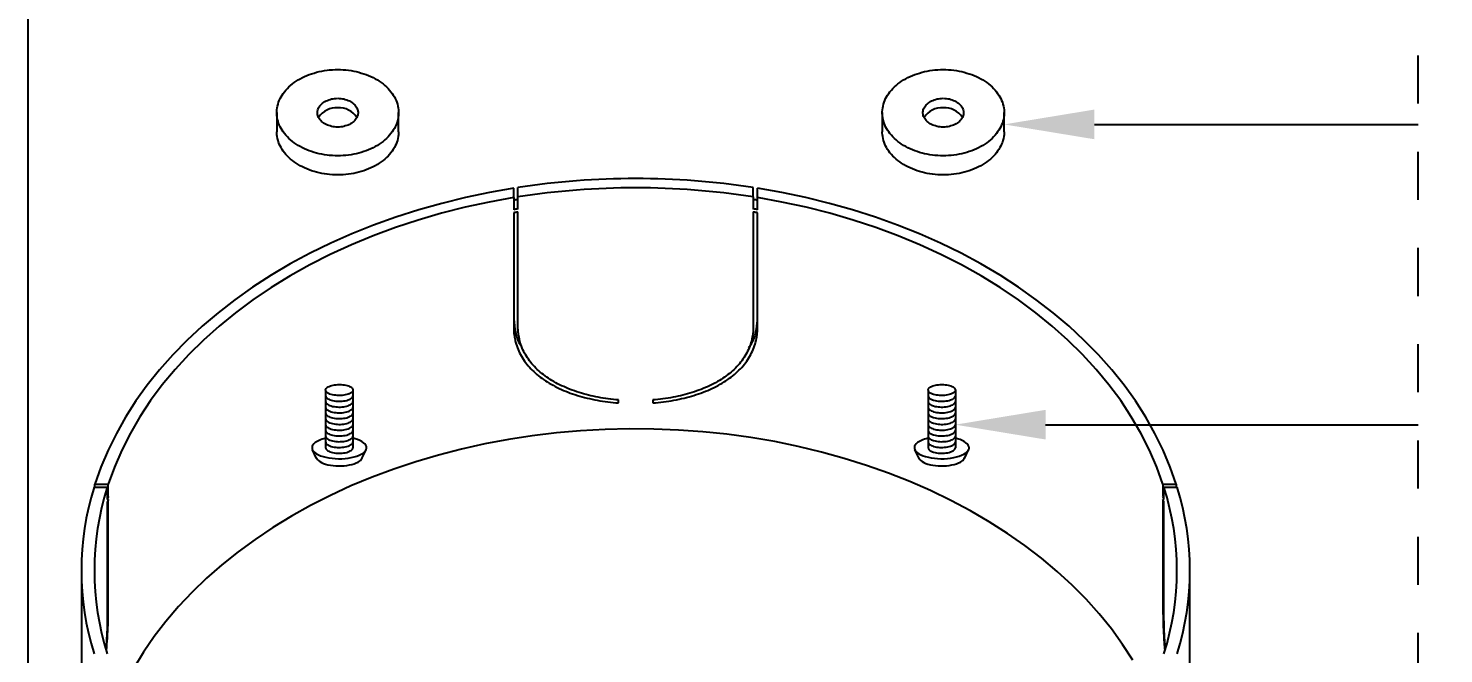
# Model space of a CAD drawing. Header units: inches. Extents: x 0 to 14.8, y -10.7 to 0.
# Drawn here: x 0 to 2.941, y -5.171 to -3.871 of the extents above; entities that cross this region are included whole.
import ezdxf
from ezdxf import colors
from ezdxf.entities.mleader import LeaderData, LeaderLine
from ezdxf.math import Vec2, Vec3

# ---------------------------------------------------------------- set-up
doc = ezdxf.new("R2010")
doc.units = ezdxf.units.IN
doc.header["$LTSCALE"] = 0.5
doc.header["$MEASUREMENT"] = 0
doc.linetypes.add('PHANTOM', pattern=[0.5, 0.25, -0.05, 0.05, -0.05, 0.05, -0.05])
doc.layers.add('Construction', color=60, linetype='PHANTOM', plot=False)
doc.layers.add('Text-Unprinted', color=131, linetype='CONTINUOUS', plot=False)
doc.layers.add('CUST DWG', color=60, linetype='CONTINUOUS', lineweight=20)
doc.layers.add('Hardware', color=242, linetype='CONTINUOUS')
doc.layers.add('Mounting', color=4, linetype='CONTINUOUS')
doc.styles.add('LSAD_Standard', font='arial.ttf')

msp = doc.modelspace()

# ---------------------------------------------------------------- linework, layer by layer
at = {"layer": 'Construction', "ltscale": 0.5, "transparency": 16777216}
msp.add_line((2.8876, -10.0278), (2.8876, -0.5044), dxfattribs=at)
at = {"layer": 'Hardware', "transparency": 16777216}
for p, q in [((0.5163, -4.0467), (0.5163, -4.0865)), ((0.7694, -4.0865), (0.7694, -4.0467)), ((1.7743, -4.0467), (1.7743, -4.0865)), ((2.0274, -4.0865), (2.0274, -4.0467)), ((0.6178, -4.623), (0.6178, -4.7429)), ((0.6745, -4.623), (0.6745, -4.7429)), ((1.8694, -4.623), (1.8694, -4.7429)), ((1.9261, -4.623), (1.9261, -4.7429)), ((0.5991, -4.7655), (0.5906, -4.7476)), ((0.6932, -4.7655), (0.7017, -4.7476)), ((1.8507, -4.7655), (1.8422, -4.7476)), ((1.9448, -4.7655), (1.9532, -4.7476))]:
    msp.add_line(p, q, dxfattribs=at)
at = {"layer": 'Hardware', "transparency": 16777216, "flags": 128}
for points in [[(0.6429, -3.9573), (0.6485, -3.9573), (0.6541, -3.9576), (0.6596, -3.958), (0.6652, -3.9587), (0.6706, -3.9594), (0.6761, -3.9604), (0.6814, -3.9615), (0.6867, -3.9628), (0.6919, -3.9643), (0.6971, -3.9659), (0.7021, -3.9676), (0.707, -3.9696), (0.7117, -3.9717), (0.7164, -3.9739), (0.7208, -3.9763), (0.7252, -3.9788), (0.7293, -3.9814), (0.7333, -3.9842), (0.7372, -3.9871), (0.7408, -3.9901), (0.7443, -3.9932), (0.7475, -3.9964), (0.7506, -3.9997), (0.7534, -4.0031), (0.756, -4.0066), (0.7584, -4.0102), (0.7606, -4.0139), (0.7625, -4.0176), (0.7642, -4.0214), (0.7657, -4.0252), (0.7669, -4.029), (0.7679, -4.0329), (0.7687, -4.0369), (0.7692, -4.0408), (0.7694, -4.0448), (0.7694, -4.0487), (0.7692, -4.0527), (0.7687, -4.0566), (0.7679, -4.0606), (0.7669, -4.0644), (0.7657, -4.0683), (0.7642, -4.0721), (0.7625, -4.0759), (0.7606, -4.0796), (0.7584, -4.0833), (0.756, -4.0868), (0.7534, -4.0903), (0.7506, -4.0938), (0.7475, -4.0971), (0.7443, -4.1003), (0.7408, -4.1034), (0.7372, -4.1064), (0.7333, -4.1093), (0.7293, -4.1121), (0.7252, -4.1147), (0.7208, -4.1172), (0.7164, -4.1196), (0.7117, -4.1218), (0.707, -4.1239), (0.7021, -4.1258), (0.6971, -4.1276), (0.6919, -4.1292), (0.6867, -4.1307), (0.6814, -4.132), (0.6761, -4.1331), (0.6706, -4.1341), (0.6652, -4.1348), (0.6596, -4.1355), (0.6541, -4.1359), (0.6485, -4.1362), (0.6429, -4.1362), (0.6373, -4.1362), (0.6317, -4.1359), (0.6261, -4.1355), (0.6206, -4.1348), (0.6151, -4.1341), (0.6097, -4.1331), (0.6043, -4.132), (0.599, -4.1307), (0.5938, -4.1292), (0.5887, -4.1276), (0.5837, -4.1258), (0.5788, -4.1239), (0.574, -4.1218), (0.5694, -4.1196), (0.5649, -4.1172), (0.5606, -4.1147), (0.5564, -4.1121), (0.5524, -4.1093), (0.5486, -4.1064), (0.5449, -4.1034), (0.5415, -4.1003), (0.5382, -4.0971), (0.5352, -4.0938), (0.5323, -4.0903), (0.5297, -4.0868), (0.5273, -4.0833), (0.5252, -4.0796), (0.5232, -4.0759), (0.5215, -4.0721), (0.52, -4.0683), (0.5188, -4.0644), (0.5178, -4.0606), (0.5171, -4.0566), (0.5166, -4.0527), (0.5163, -4.0487), (0.5163, -4.0448), (0.5166, -4.0408), (0.5171, -4.0369), (0.5178, -4.0329), (0.5188, -4.029), (0.52, -4.0252), (0.5215, -4.0214), (0.5232, -4.0176), (0.5252, -4.0139), (0.5273, -4.0102), (0.5297, -4.0066), (0.5323, -4.0031), (0.5352, -3.9997), (0.5382, -3.9964), (0.5415, -3.9932), (0.5449, -3.9901), (0.5486, -3.9871), (0.5524, -3.9842), (0.5564, -3.9814), (0.5606, -3.9788), (0.5649, -3.9763), (0.5694, -3.9739), (0.574, -3.9717), (0.5788, -3.9696), (0.5837, -3.9676), (0.5887, -3.9659), (0.5938, -3.9643), (0.599, -3.9628), (0.6043, -3.9615), (0.6097, -3.9604), (0.6151, -3.9594), (0.6206, -3.9587), (0.6261, -3.958), (0.6317, -3.9576), (0.6373, -3.9573), (0.6429, -3.9573)], [(1.9009, -3.9573), (1.9065, -3.9573), (1.9121, -3.9576), (1.9176, -3.958), (1.9232, -3.9587), (1.9286, -3.9594), (1.9341, -3.9604), (1.9394, -3.9615), (1.9447, -3.9628), (1.95, -3.9643), (1.9551, -3.9659), (1.9601, -3.9676), (1.965, -3.9696), (1.9697, -3.9717), (1.9744, -3.9739), (1.9788, -3.9763), (1.9832, -3.9788), (1.9873, -3.9814), (1.9914, -3.9842), (1.9952, -3.9871), (1.9988, -3.9901), (2.0023, -3.9932), (2.0055, -3.9964), (2.0086, -3.9997), (2.0114, -4.0031), (2.014, -4.0066), (2.0164, -4.0102), (2.0186, -4.0139), (2.0205, -4.0176), (2.0222, -4.0214), (2.0237, -4.0252), (2.0249, -4.029), (2.0259, -4.0329), (2.0267, -4.0369), (2.0272, -4.0408), (2.0274, -4.0448), (2.0274, -4.0487), (2.0272, -4.0527), (2.0267, -4.0566), (2.0259, -4.0606), (2.0249, -4.0644), (2.0237, -4.0683), (2.0222, -4.0721), (2.0205, -4.0759), (2.0186, -4.0796), (2.0164, -4.0833), (2.014, -4.0868), (2.0114, -4.0903), (2.0086, -4.0938), (2.0055, -4.0971), (2.0023, -4.1003), (1.9988, -4.1034), (1.9952, -4.1064), (1.9914, -4.1093), (1.9873, -4.1121), (1.9832, -4.1147), (1.9788, -4.1172), (1.9744, -4.1196), (1.9697, -4.1218), (1.965, -4.1239), (1.9601, -4.1258), (1.9551, -4.1276), (1.95, -4.1292), (1.9447, -4.1307), (1.9394, -4.132), (1.9341, -4.1331), (1.9286, -4.1341), (1.9232, -4.1348), (1.9176, -4.1355), (1.9121, -4.1359), (1.9065, -4.1362), (1.9009, -4.1362), (1.8953, -4.1362), (1.8897, -4.1359), (1.8841, -4.1355), (1.8786, -4.1348), (1.8731, -4.1341), (1.8677, -4.1331), (1.8623, -4.132), (1.857, -4.1307), (1.8518, -4.1292), (1.8467, -4.1276), (1.8417, -4.1258), (1.8368, -4.1239), (1.832, -4.1218), (1.8274, -4.1196), (1.8229, -4.1172), (1.8186, -4.1147), (1.8144, -4.1121), (1.8104, -4.1093), (1.8066, -4.1064), (1.8029, -4.1034), (1.7995, -4.1003), (1.7962, -4.0971), (1.7932, -4.0938), (1.7903, -4.0903), (1.7877, -4.0868), (1.7853, -4.0833), (1.7832, -4.0796), (1.7812, -4.0759), (1.7795, -4.0721), (1.778, -4.0683), (1.7768, -4.0644), (1.7758, -4.0606), (1.7751, -4.0566), (1.7746, -4.0527), (1.7743, -4.0487), (1.7743, -4.0448), (1.7746, -4.0408), (1.7751, -4.0369), (1.7758, -4.0329), (1.7768, -4.029), (1.778, -4.0252), (1.7795, -4.0214), (1.7812, -4.0176), (1.7832, -4.0139), (1.7853, -4.0102), (1.7877, -4.0066), (1.7903, -4.0031), (1.7932, -3.9997), (1.7962, -3.9964), (1.7995, -3.9932), (1.8029, -3.9901), (1.8066, -3.9871), (1.8104, -3.9842), (1.8144, -3.9814), (1.8186, -3.9788), (1.8229, -3.9763), (1.8274, -3.9739), (1.832, -3.9717), (1.8368, -3.9696), (1.8417, -3.9676), (1.8467, -3.9659), (1.8518, -3.9643), (1.857, -3.9628), (1.8623, -3.9615), (1.8677, -3.9604), (1.8731, -3.9594), (1.8786, -3.9587), (1.8841, -3.958), (1.8897, -3.9576), (1.8953, -3.9573), (1.9009, -3.9573)], [(0.6429, -4.0169), (0.6461, -4.017), (0.6493, -4.0173), (0.6525, -4.0177), (0.6556, -4.0183), (0.6586, -4.0191), (0.6616, -4.02), (0.6644, -4.0211), (0.6671, -4.0223), (0.6697, -4.0237), (0.6721, -4.0253), (0.6744, -4.0269), (0.6764, -4.0287), (0.6783, -4.0305), (0.6799, -4.0325), (0.6814, -4.0345), (0.6826, -4.0367), (0.6835, -4.0388), (0.6843, -4.0411), (0.6848, -4.0433), (0.685, -4.0456), (0.685, -4.0479), (0.6848, -4.0502), (0.6843, -4.0524), (0.6835, -4.0547), (0.6826, -4.0568), (0.6814, -4.0589), (0.6799, -4.061), (0.6783, -4.063), (0.6764, -4.0648), (0.6744, -4.0666), (0.6721, -4.0682), (0.6697, -4.0698), (0.6671, -4.0711), (0.6644, -4.0724), (0.6616, -4.0735), (0.6586, -4.0744), (0.6556, -4.0752), (0.6525, -4.0758), (0.6493, -4.0762), (0.6461, -4.0765), (0.6429, -4.0766), (0.6396, -4.0765), (0.6364, -4.0762), (0.6333, -4.0758), (0.6301, -4.0752), (0.6271, -4.0744), (0.6241, -4.0735), (0.6213, -4.0724), (0.6186, -4.0711), (0.616, -4.0698), (0.6136, -4.0682), (0.6114, -4.0666), (0.6093, -4.0648), (0.6075, -4.063), (0.6058, -4.061), (0.6044, -4.0589), (0.6032, -4.0568), (0.6022, -4.0547), (0.6015, -4.0524), (0.601, -4.0502), (0.6007, -4.0479), (0.6007, -4.0456), (0.601, -4.0433), (0.6015, -4.0411), (0.6022, -4.0388), (0.6032, -4.0367), (0.6044, -4.0345), (0.6058, -4.0325), (0.6075, -4.0305), (0.6093, -4.0287), (0.6114, -4.0269), (0.6136, -4.0253), (0.616, -4.0237), (0.6186, -4.0223), (0.6213, -4.0211), (0.6241, -4.02), (0.6271, -4.0191), (0.6301, -4.0183), (0.6333, -4.0177), (0.6364, -4.0173), (0.6396, -4.017), (0.6429, -4.0169)], [(1.9009, -4.0169), (1.9041, -4.017), (1.9073, -4.0173), (1.9105, -4.0177), (1.9136, -4.0183), (1.9166, -4.0191), (1.9196, -4.02), (1.9224, -4.0211), (1.9251, -4.0223), (1.9277, -4.0237), (1.9301, -4.0253), (1.9324, -4.0269), (1.9344, -4.0287), (1.9363, -4.0305), (1.9379, -4.0325), (1.9394, -4.0345), (1.9406, -4.0367), (1.9416, -4.0388), (1.9423, -4.0411), (1.9428, -4.0433), (1.943, -4.0456), (1.943, -4.0479), (1.9428, -4.0502), (1.9423, -4.0524), (1.9416, -4.0547), (1.9406, -4.0568), (1.9394, -4.0589), (1.9379, -4.061), (1.9363, -4.063), (1.9344, -4.0648), (1.9324, -4.0666), (1.9301, -4.0682), (1.9277, -4.0698), (1.9251, -4.0711), (1.9224, -4.0724), (1.9196, -4.0735), (1.9166, -4.0744), (1.9136, -4.0752), (1.9105, -4.0758), (1.9073, -4.0762), (1.9041, -4.0765), (1.9009, -4.0766), (1.8976, -4.0765), (1.8944, -4.0762), (1.8913, -4.0758), (1.8881, -4.0752), (1.8851, -4.0744), (1.8822, -4.0735), (1.8793, -4.0724), (1.8766, -4.0711), (1.874, -4.0698), (1.8716, -4.0682), (1.8694, -4.0666), (1.8673, -4.0648), (1.8655, -4.063), (1.8638, -4.061), (1.8624, -4.0589), (1.8612, -4.0568), (1.8602, -4.0547), (1.8595, -4.0524), (1.859, -4.0502), (1.8587, -4.0479), (1.8587, -4.0456), (1.859, -4.0433), (1.8595, -4.0411), (1.8602, -4.0388), (1.8612, -4.0367), (1.8624, -4.0345), (1.8638, -4.0325), (1.8655, -4.0305), (1.8673, -4.0287), (1.8694, -4.0269), (1.8716, -4.0253), (1.874, -4.0237), (1.8766, -4.0223), (1.8793, -4.0211), (1.8822, -4.02), (1.8851, -4.0191), (1.8881, -4.0183), (1.8913, -4.0177), (1.8944, -4.0173), (1.8976, -4.017), (1.9009, -4.0169)], [(0.7694, -4.0865), (0.7694, -4.0885), (0.7692, -4.0925), (0.7687, -4.0964), (0.7679, -4.1003), (0.7669, -4.1042), (0.7657, -4.1081), (0.7642, -4.1119), (0.7625, -4.1157), (0.7606, -4.1194), (0.7584, -4.123), (0.756, -4.1266), (0.7534, -4.1301), (0.7506, -4.1335), (0.7475, -4.1369), (0.7443, -4.1401), (0.7408, -4.1432), (0.7372, -4.1462), (0.7333, -4.1491), (0.7293, -4.1519), (0.7252, -4.1545), (0.7208, -4.157), (0.7164, -4.1594), (0.7117, -4.1616), (0.707, -4.1637), (0.7021, -4.1656), (0.6971, -4.1674), (0.6919, -4.169), (0.6867, -4.1705), (0.6814, -4.1718), (0.6761, -4.1729), (0.6706, -4.1738), (0.6652, -4.1746), (0.6596, -4.1752), (0.6541, -4.1757), (0.6485, -4.1759), (0.6429, -4.176), (0.6373, -4.1759), (0.6317, -4.1757), (0.6261, -4.1752), (0.6206, -4.1746), (0.6151, -4.1738), (0.6097, -4.1729), (0.6043, -4.1718), (0.599, -4.1705), (0.5938, -4.169), (0.5887, -4.1674), (0.5837, -4.1656), (0.5788, -4.1637), (0.574, -4.1616), (0.5694, -4.1594), (0.5649, -4.157), (0.5606, -4.1545), (0.5564, -4.1519), (0.5524, -4.1491), (0.5486, -4.1462), (0.5449, -4.1432), (0.5415, -4.1401), (0.5382, -4.1369), (0.5352, -4.1335), (0.5323, -4.1301), (0.5297, -4.1266), (0.5273, -4.123), (0.5252, -4.1194), (0.5232, -4.1157), (0.5215, -4.1119), (0.52, -4.1081), (0.5188, -4.1042), (0.5178, -4.1003), (0.5171, -4.0964), (0.5166, -4.0925), (0.5163, -4.0885), (0.5163, -4.0865)], [(2.0274, -4.0865), (2.0274, -4.0885), (2.0272, -4.0925), (2.0267, -4.0964), (2.0259, -4.1003), (2.0249, -4.1042), (2.0237, -4.1081), (2.0222, -4.1119), (2.0205, -4.1157), (2.0186, -4.1194), (2.0164, -4.123), (2.014, -4.1266), (2.0114, -4.1301), (2.0086, -4.1335), (2.0055, -4.1369), (2.0023, -4.1401), (1.9988, -4.1432), (1.9952, -4.1462), (1.9914, -4.1491), (1.9873, -4.1519), (1.9832, -4.1545), (1.9788, -4.157), (1.9744, -4.1594), (1.9697, -4.1616), (1.965, -4.1637), (1.9601, -4.1656), (1.9551, -4.1674), (1.95, -4.169), (1.9447, -4.1705), (1.9394, -4.1718), (1.9341, -4.1729), (1.9286, -4.1738), (1.9232, -4.1746), (1.9176, -4.1752), (1.9121, -4.1757), (1.9065, -4.1759), (1.9009, -4.176), (1.8953, -4.1759), (1.8897, -4.1757), (1.8841, -4.1752), (1.8786, -4.1746), (1.8731, -4.1738), (1.8677, -4.1729), (1.8623, -4.1718), (1.857, -4.1705), (1.8518, -4.169), (1.8467, -4.1674), (1.8417, -4.1656), (1.8368, -4.1637), (1.832, -4.1616), (1.8274, -4.1594), (1.8229, -4.157), (1.8186, -4.1545), (1.8144, -4.1519), (1.8104, -4.1491), (1.8066, -4.1462), (1.8029, -4.1432), (1.7995, -4.1401), (1.7962, -4.1369), (1.7932, -4.1335), (1.7903, -4.1301), (1.7877, -4.1266), (1.7853, -4.123), (1.7832, -4.1194), (1.7812, -4.1157), (1.7795, -4.1119), (1.778, -4.1081), (1.7768, -4.1042), (1.7758, -4.1003), (1.7751, -4.0964), (1.7746, -4.0925), (1.7743, -4.0885), (1.7743, -4.0865)]]:
    msp.add_lwpolyline(points, dxfattribs=at)
at = {"layer": 'Hardware', "transparency": 16777216}
for centre, radius, start, end in [((0.6397, -4.0802), 0.0435, 85.8552, 147.2749), ((0.6462, -4.0799), 0.0433, 32.5007, 94.3692), ((1.8977, -4.0802), 0.0435, 85.8552, 147.2749), ((1.9042, -4.0799), 0.0433, 32.5007, 94.3692)]:
    msp.add_arc(centre, radius, start, end, dxfattribs=at)
for points, knots in [([(0.6745, -4.623), (0.6745, -4.6212), (0.6735, -4.6194), (0.6693, -4.6162), (0.6662, -4.6148), (0.6588, -4.6126), (0.6544, -4.6119), (0.6453, -4.6115), (0.6407, -4.6117), (0.6321, -4.613), (0.6282, -4.614), (0.6221, -4.6167), (0.6198, -4.6184), (0.6176, -4.6219), (0.6175, -4.6237), (0.6194, -4.6272), (0.6215, -4.6289), (0.6273, -4.6317), (0.6311, -4.6328), (0.6396, -4.6342), (0.6442, -4.6345), (0.6533, -4.6342), (0.6578, -4.6335), (0.6654, -4.6315), (0.6686, -4.6301), (0.6731, -4.627), (0.6744, -4.6252), (0.6745, -4.6233), (0.6745, -4.6231), (0.6745, -4.623)], [0, 0, 0, 0, 0.480381, 0.480381, 0.960761, 0.960761, 1.441142, 1.441142, 1.921523, 1.921523, 2.401903, 2.401903, 2.882284, 2.882284, 3.362665, 3.362665, 3.843045, 3.843045, 4.323426, 4.323426, 4.803807, 4.803807, 5.284187, 5.284187, 5.764568, 5.764568, 6.244949, 6.244949, 6.283185, 6.283185, 6.283185, 6.283185]), ([(1.9261, -4.623), (1.9261, -4.6212), (1.925, -4.6194), (1.9209, -4.6162), (1.9178, -4.6148), (1.9103, -4.6126), (1.9059, -4.6119), (1.8969, -4.6115), (1.8922, -4.6117), (1.8836, -4.613), (1.8797, -4.614), (1.8736, -4.6167), (1.8714, -4.6184), (1.8691, -4.6219), (1.8691, -4.6237), (1.871, -4.6272), (1.873, -4.6289), (1.8789, -4.6317), (1.8827, -4.6328), (1.8911, -4.6342), (1.8958, -4.6345), (1.9049, -4.6342), (1.9093, -4.6335), (1.917, -4.6315), (1.9202, -4.6301), (1.9247, -4.627), (1.9259, -4.6252), (1.9261, -4.6233), (1.9261, -4.6231), (1.9261, -4.623)], [0, 0, 0, 0, 0.480381, 0.480381, 0.960761, 0.960761, 1.441142, 1.441142, 1.921523, 1.921523, 2.401903, 2.401903, 2.882284, 2.882284, 3.362665, 3.362665, 3.843045, 3.843045, 4.323426, 4.323426, 4.803807, 4.803807, 5.284187, 5.284187, 5.764568, 5.764568, 6.244949, 6.244949, 6.283185, 6.283185, 6.283185, 6.283185]), ([(0.6178, -4.635), (0.6178, -4.6358), (0.618, -4.6366), (0.6194, -4.6392), (0.6215, -4.6409), (0.6273, -4.6437), (0.6311, -4.6448), (0.6396, -4.6462), (0.6442, -4.6465), (0.6533, -4.6462), (0.6578, -4.6455), (0.6654, -4.6435), (0.6686, -4.6421), (0.6731, -4.639), (0.6744, -4.6372), (0.6745, -4.6353), (0.6745, -4.6351), (0.6745, -4.635)], [3.141688, 3.141688, 3.141688, 3.141688, 3.362665, 3.362665, 3.843045, 3.843045, 4.323426, 4.323426, 4.803807, 4.803807, 5.284187, 5.284187, 5.764568, 5.764568, 6.244949, 6.244949, 6.283167, 6.283167, 6.283167, 6.283167]), ([(1.8694, -4.635), (1.8694, -4.6358), (1.8696, -4.6366), (1.871, -4.6392), (1.873, -4.6409), (1.8789, -4.6437), (1.8827, -4.6448), (1.8911, -4.6462), (1.8958, -4.6465), (1.9049, -4.6462), (1.9093, -4.6455), (1.917, -4.6435), (1.9202, -4.6421), (1.9247, -4.639), (1.9259, -4.6372), (1.9261, -4.6353), (1.9261, -4.6351), (1.9261, -4.635)], [3.141688, 3.141688, 3.141688, 3.141688, 3.362665, 3.362665, 3.843045, 3.843045, 4.323426, 4.323426, 4.803807, 4.803807, 5.284187, 5.284187, 5.764568, 5.764568, 6.244949, 6.244949, 6.283167, 6.283167, 6.283167, 6.283167]), ([(0.6178, -4.647), (0.6178, -4.6478), (0.618, -4.6486), (0.6194, -4.6512), (0.6215, -4.6529), (0.6273, -4.6557), (0.6311, -4.6568), (0.6396, -4.6582), (0.6442, -4.6585), (0.6533, -4.6581), (0.6578, -4.6575), (0.6654, -4.6555), (0.6686, -4.6541), (0.6731, -4.651), (0.6744, -4.6492), (0.6745, -4.6473), (0.6745, -4.6471), (0.6745, -4.647)], [3.141688, 3.141688, 3.141688, 3.141688, 3.362665, 3.362665, 3.843045, 3.843045, 4.323426, 4.323426, 4.803807, 4.803807, 5.284187, 5.284187, 5.764568, 5.764568, 6.244949, 6.244949, 6.283167, 6.283167, 6.283167, 6.283167]), ([(0.6178, -4.659), (0.6178, -4.6598), (0.618, -4.6606), (0.6194, -4.6632), (0.6215, -4.6648), (0.6273, -4.6677), (0.6311, -4.6688), (0.6396, -4.6702), (0.6442, -4.6705), (0.6533, -4.6701), (0.6578, -4.6695), (0.6654, -4.6675), (0.6686, -4.6661), (0.6731, -4.6629), (0.6744, -4.6612), (0.6745, -4.6593), (0.6745, -4.6591), (0.6745, -4.659)], [3.141688, 3.141688, 3.141688, 3.141688, 3.362665, 3.362665, 3.843045, 3.843045, 4.323426, 4.323426, 4.803807, 4.803807, 5.284187, 5.284187, 5.764568, 5.764568, 6.244949, 6.244949, 6.283167, 6.283167, 6.283167, 6.283167]), ([(0.6178, -4.671), (0.6178, -4.6718), (0.618, -4.6726), (0.6194, -4.6751), (0.6215, -4.6768), (0.6273, -4.6797), (0.6311, -4.6808), (0.6396, -4.6822), (0.6442, -4.6825), (0.6533, -4.6821), (0.6578, -4.6815), (0.6654, -4.6795), (0.6686, -4.6781), (0.6731, -4.6749), (0.6744, -4.6732), (0.6745, -4.6713), (0.6745, -4.6711), (0.6745, -4.671)], [3.141688, 3.141688, 3.141688, 3.141688, 3.362665, 3.362665, 3.843045, 3.843045, 4.323426, 4.323426, 4.803807, 4.803807, 5.284187, 5.284187, 5.764568, 5.764568, 6.244949, 6.244949, 6.283167, 6.283167, 6.283167, 6.283167]), ([(1.8694, -4.647), (1.8694, -4.6478), (1.8696, -4.6486), (1.871, -4.6512), (1.873, -4.6529), (1.8789, -4.6557), (1.8827, -4.6568), (1.8911, -4.6582), (1.8958, -4.6585), (1.9049, -4.6581), (1.9093, -4.6575), (1.917, -4.6555), (1.9202, -4.6541), (1.9247, -4.651), (1.9259, -4.6492), (1.9261, -4.6473), (1.9261, -4.6471), (1.9261, -4.647)], [3.141688, 3.141688, 3.141688, 3.141688, 3.362665, 3.362665, 3.843045, 3.843045, 4.323426, 4.323426, 4.803807, 4.803807, 5.284187, 5.284187, 5.764568, 5.764568, 6.244949, 6.244949, 6.283167, 6.283167, 6.283167, 6.283167]), ([(1.8694, -4.659), (1.8694, -4.6598), (1.8696, -4.6606), (1.871, -4.6632), (1.873, -4.6648), (1.8789, -4.6677), (1.8827, -4.6688), (1.8911, -4.6702), (1.8958, -4.6705), (1.9049, -4.6701), (1.9093, -4.6695), (1.917, -4.6675), (1.9202, -4.6661), (1.9247, -4.6629), (1.9259, -4.6612), (1.9261, -4.6593), (1.9261, -4.6591), (1.9261, -4.659)], [3.141688, 3.141688, 3.141688, 3.141688, 3.362665, 3.362665, 3.843045, 3.843045, 4.323426, 4.323426, 4.803807, 4.803807, 5.284187, 5.284187, 5.764568, 5.764568, 6.244949, 6.244949, 6.283167, 6.283167, 6.283167, 6.283167]), ([(1.8694, -4.671), (1.8694, -4.6718), (1.8696, -4.6726), (1.871, -4.6751), (1.873, -4.6768), (1.8789, -4.6797), (1.8827, -4.6808), (1.8911, -4.6822), (1.8958, -4.6825), (1.9049, -4.6821), (1.9093, -4.6815), (1.917, -4.6795), (1.9202, -4.6781), (1.9247, -4.6749), (1.9259, -4.6732), (1.9261, -4.6713), (1.9261, -4.6711), (1.9261, -4.671)], [3.141688, 3.141688, 3.141688, 3.141688, 3.362665, 3.362665, 3.843045, 3.843045, 4.323426, 4.323426, 4.803807, 4.803807, 5.284187, 5.284187, 5.764568, 5.764568, 6.244949, 6.244949, 6.283167, 6.283167, 6.283167, 6.283167]), ([(0.6178, -4.683), (0.6178, -4.6838), (0.618, -4.6846), (0.6194, -4.6871), (0.6215, -4.6888), (0.6273, -4.6917), (0.6311, -4.6928), (0.6396, -4.6942), (0.6442, -4.6945), (0.6533, -4.6941), (0.6578, -4.6935), (0.6654, -4.6915), (0.6686, -4.6901), (0.6731, -4.6869), (0.6744, -4.6852), (0.6745, -4.6832), (0.6745, -4.6831), (0.6745, -4.683)], [3.141688, 3.141688, 3.141688, 3.141688, 3.362665, 3.362665, 3.843045, 3.843045, 4.323426, 4.323426, 4.803807, 4.803807, 5.284187, 5.284187, 5.764568, 5.764568, 6.244949, 6.244949, 6.283167, 6.283167, 6.283167, 6.283167]), ([(0.6178, -4.695), (0.6178, -4.6958), (0.618, -4.6966), (0.6194, -4.6991), (0.6215, -4.7008), (0.6273, -4.7037), (0.6311, -4.7048), (0.6396, -4.7062), (0.6442, -4.7065), (0.6533, -4.7061), (0.6578, -4.7055), (0.6654, -4.7035), (0.6686, -4.7021), (0.6731, -4.6989), (0.6744, -4.6971), (0.6745, -4.6952), (0.6745, -4.6951), (0.6745, -4.695)], [3.141688, 3.141688, 3.141688, 3.141688, 3.362665, 3.362665, 3.843045, 3.843045, 4.323426, 4.323426, 4.803807, 4.803807, 5.284187, 5.284187, 5.764568, 5.764568, 6.244949, 6.244949, 6.283167, 6.283167, 6.283167, 6.283167]), ([(1.8694, -4.683), (1.8694, -4.6838), (1.8696, -4.6846), (1.871, -4.6871), (1.873, -4.6888), (1.8789, -4.6917), (1.8827, -4.6928), (1.8911, -4.6942), (1.8958, -4.6945), (1.9049, -4.6941), (1.9093, -4.6935), (1.917, -4.6915), (1.9202, -4.6901), (1.9247, -4.6869), (1.9259, -4.6852), (1.9261, -4.6832), (1.9261, -4.6831), (1.9261, -4.683)], [3.141688, 3.141688, 3.141688, 3.141688, 3.362665, 3.362665, 3.843045, 3.843045, 4.323426, 4.323426, 4.803807, 4.803807, 5.284187, 5.284187, 5.764568, 5.764568, 6.244949, 6.244949, 6.283167, 6.283167, 6.283167, 6.283167]), ([(1.8694, -4.695), (1.8694, -4.6958), (1.8696, -4.6966), (1.871, -4.6991), (1.873, -4.7008), (1.8789, -4.7037), (1.8827, -4.7048), (1.8911, -4.7062), (1.8958, -4.7065), (1.9049, -4.7061), (1.9093, -4.7055), (1.917, -4.7035), (1.9202, -4.7021), (1.9247, -4.6989), (1.9259, -4.6971), (1.9261, -4.6952), (1.9261, -4.6951), (1.9261, -4.695)], [3.141688, 3.141688, 3.141688, 3.141688, 3.362665, 3.362665, 3.843045, 3.843045, 4.323426, 4.323426, 4.803807, 4.803807, 5.284187, 5.284187, 5.764568, 5.764568, 6.244949, 6.244949, 6.283167, 6.283167, 6.283167, 6.283167]), ([(0.6178, -4.7233), (0.6127, -4.7244), (0.608, -4.726), (0.598, -4.7304), (0.5935, -4.7338), (0.589, -4.7407), (0.5888, -4.7443), (0.5927, -4.7513), (0.5968, -4.7547), (0.6085, -4.7603), (0.6161, -4.7626), (0.633, -4.7654), (0.6423, -4.766), (0.6605, -4.7653), (0.6694, -4.764), (0.6847, -4.76), (0.6911, -4.7572), (0.7001, -4.7509), (0.7025, -4.7473), (0.7029, -4.7435), (0.7029, -4.7432), (0.7029, -4.7429), (0.7029, -4.7394), (0.7008, -4.7358), (0.6925, -4.7293), (0.6863, -4.7265), (0.6774, -4.724), (0.676, -4.7236), (0.6745, -4.7232)], [2.091687, 2.091687, 2.091687, 2.091687, 2.401903, 2.401903, 2.882284, 2.882284, 3.362665, 3.362665, 3.843045, 3.843045, 4.323426, 4.323426, 4.803807, 4.803807, 5.284187, 5.284187, 5.764568, 5.764568, 6.244949, 6.244949, 6.283185, 6.283185, 6.283185, 6.763566, 6.763566, 7.243947, 7.243947, 7.333189, 7.333189, 7.333189, 7.333189]), ([(0.6178, -4.707), (0.6178, -4.7078), (0.618, -4.7086), (0.6194, -4.7111), (0.6215, -4.7128), (0.6273, -4.7156), (0.6311, -4.7168), (0.6396, -4.7182), (0.6442, -4.7185), (0.6533, -4.7181), (0.6578, -4.7175), (0.6654, -4.7155), (0.6686, -4.7141), (0.6731, -4.7109), (0.6744, -4.7091), (0.6745, -4.7072), (0.6745, -4.7071), (0.6745, -4.707)], [3.141688, 3.141688, 3.141688, 3.141688, 3.362665, 3.362665, 3.843045, 3.843045, 4.323426, 4.323426, 4.803807, 4.803807, 5.284187, 5.284187, 5.764568, 5.764568, 6.244949, 6.244949, 6.283167, 6.283167, 6.283167, 6.283167]), ([(0.6178, -4.719), (0.6178, -4.7198), (0.618, -4.7206), (0.6194, -4.7231), (0.6215, -4.7248), (0.6273, -4.7276), (0.6311, -4.7288), (0.6396, -4.7302), (0.6442, -4.7305), (0.6533, -4.7301), (0.6578, -4.7295), (0.6654, -4.7275), (0.6686, -4.7261), (0.6731, -4.7229), (0.6744, -4.7211), (0.6745, -4.7192), (0.6745, -4.7191), (0.6745, -4.719)], [3.141688, 3.141688, 3.141688, 3.141688, 3.362665, 3.362665, 3.843045, 3.843045, 4.323426, 4.323426, 4.803807, 4.803807, 5.284187, 5.284187, 5.764568, 5.764568, 6.244949, 6.244949, 6.283167, 6.283167, 6.283167, 6.283167]), ([(0.6178, -4.7309), (0.6178, -4.7318), (0.618, -4.7326), (0.6194, -4.7351), (0.6215, -4.7368), (0.6273, -4.7396), (0.6311, -4.7408), (0.6396, -4.7422), (0.6442, -4.7425), (0.6533, -4.7421), (0.6578, -4.7415), (0.6654, -4.7395), (0.6686, -4.7381), (0.6731, -4.7349), (0.6744, -4.7331), (0.6745, -4.7312), (0.6745, -4.7311), (0.6745, -4.7309)], [3.141688, 3.141688, 3.141688, 3.141688, 3.362665, 3.362665, 3.843045, 3.843045, 4.323426, 4.323426, 4.803807, 4.803807, 5.284187, 5.284187, 5.764568, 5.764568, 6.244949, 6.244949, 6.283167, 6.283167, 6.283167, 6.283167]), ([(1.8694, -4.7233), (1.8642, -4.7244), (1.8596, -4.726), (1.8495, -4.7304), (1.8451, -4.7338), (1.8405, -4.7407), (1.8404, -4.7443), (1.8442, -4.7513), (1.8484, -4.7547), (1.8601, -4.7603), (1.8677, -4.7626), (1.8845, -4.7654), (1.8938, -4.766), (1.912, -4.7653), (1.9209, -4.764), (1.9363, -4.76), (1.9427, -4.7572), (1.9516, -4.7509), (1.9541, -4.7473), (1.9545, -4.7435), (1.9545, -4.7432), (1.9545, -4.7429), (1.9545, -4.7394), (1.9523, -4.7358), (1.944, -4.7293), (1.9379, -4.7265), (1.929, -4.724), (1.9276, -4.7236), (1.9261, -4.7232)], [2.091687, 2.091687, 2.091687, 2.091687, 2.401903, 2.401903, 2.882284, 2.882284, 3.362665, 3.362665, 3.843045, 3.843045, 4.323426, 4.323426, 4.803807, 4.803807, 5.284187, 5.284187, 5.764568, 5.764568, 6.244949, 6.244949, 6.283185, 6.283185, 6.283185, 6.763566, 6.763566, 7.243947, 7.243947, 7.333189, 7.333189, 7.333189, 7.333189]), ([(1.8694, -4.707), (1.8694, -4.7078), (1.8696, -4.7086), (1.871, -4.7111), (1.873, -4.7128), (1.8789, -4.7156), (1.8827, -4.7168), (1.8911, -4.7182), (1.8958, -4.7185), (1.9049, -4.7181), (1.9093, -4.7175), (1.917, -4.7155), (1.9202, -4.7141), (1.9247, -4.7109), (1.9259, -4.7091), (1.9261, -4.7072), (1.9261, -4.7071), (1.9261, -4.707)], [3.141688, 3.141688, 3.141688, 3.141688, 3.362665, 3.362665, 3.843045, 3.843045, 4.323426, 4.323426, 4.803807, 4.803807, 5.284187, 5.284187, 5.764568, 5.764568, 6.244949, 6.244949, 6.283167, 6.283167, 6.283167, 6.283167]), ([(1.8694, -4.719), (1.8694, -4.7198), (1.8696, -4.7206), (1.871, -4.7231), (1.873, -4.7248), (1.8789, -4.7276), (1.8827, -4.7288), (1.8911, -4.7302), (1.8958, -4.7305), (1.9049, -4.7301), (1.9093, -4.7295), (1.917, -4.7275), (1.9202, -4.7261), (1.9247, -4.7229), (1.9259, -4.7211), (1.9261, -4.7192), (1.9261, -4.7191), (1.9261, -4.719)], [3.141688, 3.141688, 3.141688, 3.141688, 3.362665, 3.362665, 3.843045, 3.843045, 4.323426, 4.323426, 4.803807, 4.803807, 5.284187, 5.284187, 5.764568, 5.764568, 6.244949, 6.244949, 6.283167, 6.283167, 6.283167, 6.283167]), ([(1.8694, -4.7309), (1.8694, -4.7318), (1.8696, -4.7326), (1.871, -4.7351), (1.873, -4.7368), (1.8789, -4.7396), (1.8827, -4.7408), (1.8911, -4.7422), (1.8958, -4.7425), (1.9049, -4.7421), (1.9093, -4.7415), (1.917, -4.7395), (1.9202, -4.7381), (1.9247, -4.7349), (1.9259, -4.7331), (1.9261, -4.7312), (1.9261, -4.7311), (1.9261, -4.7309)], [3.141688, 3.141688, 3.141688, 3.141688, 3.362665, 3.362665, 3.843045, 3.843045, 4.323426, 4.323426, 4.803807, 4.803807, 5.284187, 5.284187, 5.764568, 5.764568, 6.244949, 6.244949, 6.283167, 6.283167, 6.283167, 6.283167]), ([(0.6178, -4.7429), (0.6178, -4.7438), (0.618, -4.7446), (0.6194, -4.7471), (0.6215, -4.7488), (0.6273, -4.7516), (0.6311, -4.7528), (0.6396, -4.7542), (0.6442, -4.7544), (0.6533, -4.7541), (0.6578, -4.7535), (0.6654, -4.7515), (0.6686, -4.7501), (0.6731, -4.7469), (0.6744, -4.7451), (0.6745, -4.7432), (0.6745, -4.7431), (0.6745, -4.7429)], [3.141688, 3.141688, 3.141688, 3.141688, 3.362665, 3.362665, 3.843045, 3.843045, 4.323426, 4.323426, 4.803807, 4.803807, 5.284187, 5.284187, 5.764568, 5.764568, 6.244949, 6.244949, 6.283167, 6.283167, 6.283167, 6.283167]), ([(1.8694, -4.7429), (1.8694, -4.7438), (1.8696, -4.7446), (1.871, -4.7471), (1.873, -4.7488), (1.8789, -4.7516), (1.8827, -4.7528), (1.8911, -4.7542), (1.8958, -4.7544), (1.9049, -4.7541), (1.9093, -4.7535), (1.917, -4.7515), (1.9202, -4.7501), (1.9247, -4.7469), (1.9259, -4.7451), (1.9261, -4.7432), (1.9261, -4.7431), (1.9261, -4.7429)], [3.141688, 3.141688, 3.141688, 3.141688, 3.362665, 3.362665, 3.843045, 3.843045, 4.323426, 4.323426, 4.803807, 4.803807, 5.284187, 5.284187, 5.764568, 5.764568, 6.244949, 6.244949, 6.283167, 6.283167, 6.283167, 6.283167]), ([(0.5985, -4.7642), (0.5987, -4.7646), (0.5989, -4.765), (0.6007, -4.7684), (0.6042, -4.7713), (0.6142, -4.7761), (0.6206, -4.778), (0.635, -4.7804), (0.6429, -4.7809), (0.6583, -4.7803), (0.6659, -4.7793), (0.6789, -4.7758), (0.6844, -4.7735), (0.691, -4.7687), (0.6929, -4.7665), (0.6938, -4.7642)], [3.294703, 3.294703, 3.294703, 3.294703, 3.362665, 3.362665, 3.843045, 3.843045, 4.323426, 4.323426, 4.803807, 4.803807, 5.284187, 5.284187, 5.764568, 5.764568, 6.128463, 6.128463, 6.128463, 6.128463]), ([(1.8501, -4.7642), (1.8502, -4.7646), (1.8504, -4.765), (1.8523, -4.7684), (1.8558, -4.7713), (1.8657, -4.7761), (1.8722, -4.778), (1.8865, -4.7804), (1.8944, -4.7809), (1.9099, -4.7803), (1.9174, -4.7793), (1.9305, -4.7758), (1.9359, -4.7735), (1.9426, -4.7687), (1.9445, -4.7665), (1.9454, -4.7642)], [3.294703, 3.294703, 3.294703, 3.294703, 3.362665, 3.362665, 3.843045, 3.843045, 4.323426, 4.323426, 4.803807, 4.803807, 5.284187, 5.284187, 5.764568, 5.764568, 6.128463, 6.128463, 6.128463, 6.128463])]:
    msp.add_open_spline(points, degree=3, knots=knots, dxfattribs=at)
at = {"layer": 'Mounting', "transparency": 16777216}
for p, q in [((1.0085, -4.2232), (1.0085, -4.2037)), ((1.0173, -4.2218), (1.0173, -4.2023)), ((1.5063, -4.2218), (1.5063, -4.2023)), ((1.5152, -4.2232), (1.5152, -4.2037)), ((1.0085, -4.2232), (1.0085, -4.2483)), ((1.0173, -4.2469), (1.0173, -4.2218)), ((1.5063, -4.2218), (1.5063, -4.2469)), ((1.5152, -4.2483), (1.5152, -4.2232)), ((1.0085, -4.2546), (1.0085, -4.4926)), ((1.0173, -4.4912), (1.0173, -4.2531)), ((1.5063, -4.2531), (1.5063, -4.4912)), ((1.5152, -4.4926), (1.5152, -4.2546)), ((1.2264, -4.6499), (1.2264, -4.6437)), ((1.2973, -4.6437), (1.2973, -4.6499)), ((0.1385, -4.8251), (0.1385, -4.8189)), ((0.1385, -4.8189), (0.1662, -4.8189)), ((0.1662, -4.8439), (0.1662, -4.8189)), ((2.3575, -4.8189), (2.3575, -4.8439)), ((2.3575, -4.8189), (2.3852, -4.8189)), ((2.3852, -4.8189), (2.3852, -4.8251)), ((0.1365, -4.8251), (0.1641, -4.8251)), ((0.1641, -4.8251), (0.1641, -4.8502)), ((0.1641, -4.8439), (0.1662, -4.8439)), ((0.1662, -5.0882), (0.1662, -4.8502)), ((2.3575, -4.8439), (2.3595, -4.8439)), ((2.3575, -4.8502), (2.3575, -5.0882)), ((2.3595, -4.8502), (2.3595, -4.8251)), ((2.3595, -4.8251), (2.3871, -4.8251)), ((0.1641, -4.8564), (0.1641, -5.0945)), ((2.3595, -5.0945), (2.3595, -4.8564)), ((0.1102, -4.998), (0.1102, -5.5147)), ((2.4134, -5.5147), (2.4134, -4.998)), ((0.1641, -5.0882), (0.1662, -5.0882)), ((2.3575, -5.0882), (2.3595, -5.0882))]:
    msp.add_line(p, q, dxfattribs=at)
at = {"layer": 'Mounting', "transparency": 16777216, "flags": 128}
for points in [[(1.0085, -4.2037), (0.9581, -4.2125), (0.9083, -4.223), (0.8593, -4.2351), (0.8111, -4.2487), (0.7638, -4.2638), (0.7175, -4.2804), (0.6723, -4.2985), (0.6283, -4.318), (0.5856, -4.3389), (0.5443, -4.3611), (0.5044, -4.3846), (0.4661, -4.4094), (0.4294, -4.4353), (0.3944, -4.4624), (0.3611, -4.4906), (0.3297, -4.5198), (0.3002, -4.55), (0.2726, -4.5811), (0.247, -4.6131), (0.2235, -4.6458), (0.2021, -4.6793), (0.1829, -4.7134), (0.1658, -4.7481), (0.151, -4.7832), (0.1385, -4.8189)], [(2.3852, -4.8189), (2.3726, -4.7832), (2.3578, -4.7481), (2.3408, -4.7134), (2.3215, -4.6793), (2.3001, -4.6458), (2.2766, -4.6131), (2.2511, -4.5811), (2.2235, -4.55), (2.194, -4.5198), (2.1625, -4.4906), (2.1293, -4.4624), (2.0943, -4.4353), (2.0575, -4.4094), (2.0192, -4.3846), (1.9793, -4.3611), (1.938, -4.3389), (1.8953, -4.318), (1.8513, -4.2985), (1.8062, -4.2804), (1.7599, -4.2638), (1.7126, -4.2487), (1.6643, -4.2351), (1.6153, -4.223), (1.5655, -4.2125), (1.5152, -4.2037)], [(1.0085, -4.2232), (0.9578, -4.2324), (0.9078, -4.2432), (0.8585, -4.2557), (0.8102, -4.2698), (0.7628, -4.2854), (0.7164, -4.3026), (0.6713, -4.3213), (0.6274, -4.3414), (0.585, -4.363), (0.5439, -4.3859), (0.5045, -4.4102), (0.4666, -4.4357), (0.4305, -4.4625), (0.3962, -4.4904), (0.3638, -4.5194), (0.3333, -4.5494), (0.3048, -4.5804), (0.2783, -4.6124), (0.254, -4.6451), (0.2319, -4.6786), (0.212, -4.7128), (0.1944, -4.7477), (0.1791, -4.783), (0.1662, -4.8189)], [(2.3575, -4.8189), (2.3445, -4.783), (2.3292, -4.7477), (2.3116, -4.7128), (2.2917, -4.6786), (2.2696, -4.6451), (2.2453, -4.6124), (2.2189, -4.5804), (2.1904, -4.5494), (2.1599, -4.5194), (2.1274, -4.4904), (2.0931, -4.4625), (2.057, -4.4357), (2.0192, -4.4102), (1.9797, -4.3859), (1.9387, -4.363), (1.8962, -4.3414), (1.8523, -4.3213), (1.8072, -4.3026), (1.7609, -4.2854), (1.7135, -4.2698), (1.6651, -4.2557), (1.6159, -4.2432), (1.5658, -4.2324), (1.5152, -4.2232)], [(2.2946, -5.1841), (2.2734, -5.1515), (2.2502, -5.1195), (2.225, -5.0883), (2.1978, -5.0579), (2.1686, -5.0285), (2.1376, -5), (2.1049, -4.9725), (2.0704, -4.9461), (2.0342, -4.9208), (1.9965, -4.8968), (1.9573, -4.8739), (1.9166, -4.8523), (1.8747, -4.8321), (1.8314, -4.8132), (1.787, -4.7957), (1.7416, -4.7796), (1.6951, -4.765), (1.6478, -4.7519), (1.5996, -4.7403), (1.5508, -4.7303), (1.5014, -4.7219), (1.4515, -4.715), (1.4013, -4.7097), (1.3507, -4.7061), (1.2999, -4.7041), (1.2491, -4.7037), (1.1983, -4.7049), (1.1476, -4.7077), (1.0972, -4.7122), (1.0471, -4.7182), (0.9974, -4.7259), (0.9483, -4.7351), (0.8998, -4.7459), (0.8521, -4.7583), (0.8052, -4.7721), (0.7592, -4.7874), (0.7143, -4.8042), (0.6704, -4.8224), (0.6278, -4.842), (0.5865, -4.8629), (0.5466, -4.8852), (0.5081, -4.9087), (0.4711, -4.9333), (0.4358, -4.9592), (0.4022, -4.9861), (0.3703, -5.0141), (0.3402, -5.0431), (0.312, -5.073), (0.2858, -5.1038), (0.2616, -5.1354), (0.2394, -5.1677), (0.2192, -5.2007)]]:
    msp.add_lwpolyline(points, dxfattribs=at)
at = {"layer": 'Mounting', "transparency": 16777216}
for centre, radius, start, end in [((1.2618, -5.801), 1.6174, 81.3056, 98.6944), ((1.2618, -5.7817), 1.5789, 81.0921, 98.9079), ((1.256, -5.7809), 1.5718, 98.7338, 99.0606), ((1.2676, -5.7809), 1.5718, 80.9394, 81.2662), ((1.2557, -5.7605), 1.5323, 98.9502, 99.2857), ((1.2557, -5.7668), 1.5323, 98.9502, 99.2857), ((1.2679, -5.7605), 1.5323, 80.7143, 81.0498), ((1.2679, -5.7668), 1.5323, 80.7143, 81.0498), ((0.694, -4.998), 0.5837, 162.7709, 197.2291), ((0.7077, -4.998), 0.5704, 162.3558, 197.6442), ((0.7403, -5.0317), 0.6041, 161.8918, 162.5158), ((0.7403, -5.0379), 0.6041, 161.8918, 162.5158), ((1.7833, -5.0317), 0.6041, 17.4842, 18.1082), ((1.7833, -5.0379), 0.6041, 17.4842, 18.1082), ((1.816, -4.998), 0.5704, 342.3558, 17.6442), ((1.8297, -4.998), 0.5837, 342.7709, 17.2291)]:
    msp.add_arc(centre, radius, start, end, dxfattribs=at)
for points, knots in [([(1.0085, -4.473), (1.0093, -4.4828), (1.0109, -4.5023), (1.0175, -4.5227), (1.0244, -4.5323), (1.0254, -4.5338)], [0, 0, 0, 0, 0.458754, 0.917541, 1, 1, 1, 1]), ([(1.0085, -4.4926), (1.0085, -4.5034), (1.0098, -4.5138), (1.0139, -4.5289), (1.0156, -4.5338), (1.0196, -4.5435), (1.0219, -4.5483), (1.0299, -4.5622), (1.0365, -4.5708), (1.048, -4.5829), (1.0521, -4.5867), (1.061, -4.5942), (1.0657, -4.5979), (1.0806, -4.6081), (1.0914, -4.6142), (1.1089, -4.6225), (1.115, -4.625), (1.1276, -4.6299), (1.1341, -4.6321), (1.154, -4.6382), (1.1678, -4.6416), (1.1964, -4.6468), (1.2114, -4.6488), (1.2264, -4.6499)], [0, 0, 0, 0, 0.125, 0.125, 0.1875, 0.1875, 0.25, 0.25, 0.375, 0.375, 0.4375, 0.4375, 0.5, 0.5, 0.625, 0.625, 0.6875, 0.6875, 0.75, 0.75, 0.875, 0.875, 1, 1, 1, 1]), ([(1.2264, -4.6437), (1.2192, -4.6431), (1.2121, -4.6423), (1.198, -4.6404), (1.1909, -4.6393), (1.1701, -4.6354), (1.1569, -4.6321), (1.1379, -4.6261), (1.1317, -4.624), (1.1196, -4.6193), (1.1137, -4.6167), (1.0968, -4.6087), (1.0864, -4.6028), (1.0723, -4.5928), (1.0678, -4.5894), (1.0593, -4.5821), (1.0552, -4.5783), (1.0442, -4.5666), (1.0379, -4.5583), (1.0278, -4.5406), (1.0238, -4.5311), (1.0186, -4.5116), (1.0173, -4.5016), (1.0173, -4.4912)], [0, 0, 0, 0, 0.0625, 0.0625, 0.125, 0.125, 0.25, 0.25, 0.3125, 0.3125, 0.375, 0.375, 0.5, 0.5, 0.5625, 0.5625, 0.625, 0.625, 0.75, 0.75, 0.875, 0.875, 1, 1, 1, 1]), ([(1.5063, -4.4912), (1.5063, -4.5014), (1.505, -4.5114), (1.5011, -4.5261), (1.4995, -4.531), (1.4956, -4.5403), (1.4934, -4.5448), (1.4858, -4.5581), (1.4796, -4.5665), (1.4646, -4.5823), (1.4562, -4.5895), (1.442, -4.5994), (1.4371, -4.6025), (1.4266, -4.6085), (1.4212, -4.6114), (1.4042, -4.6195), (1.3921, -4.6241), (1.3732, -4.6301), (1.3667, -4.6319), (1.3533, -4.6352), (1.3465, -4.6367), (1.3257, -4.6406), (1.3116, -4.6425), (1.2973, -4.6437)], [0, 0, 0, 0, 0.125, 0.125, 0.1875, 0.1875, 0.25, 0.25, 0.375, 0.375, 0.5, 0.5, 0.5625, 0.5625, 0.625, 0.625, 0.75, 0.75, 0.8125, 0.8125, 0.875, 0.875, 1, 1, 1, 1]), ([(1.2973, -4.6499), (1.3123, -4.6488), (1.327, -4.6469), (1.3485, -4.6429), (1.3555, -4.6414), (1.3695, -4.638), (1.3763, -4.6362), (1.3962, -4.63), (1.4087, -4.6253), (1.4322, -4.6143), (1.4432, -4.608), (1.4629, -4.5944), (1.4717, -4.587), (1.4833, -4.5749), (1.4869, -4.5706), (1.4935, -4.5619), (1.4964, -4.5575), (1.5044, -4.5437), (1.5084, -4.5341), (1.5124, -4.5189), (1.5135, -4.5137), (1.5148, -4.5032), (1.5152, -4.4979), (1.5152, -4.4926)], [0, 0, 0, 0, 0.125, 0.125, 0.1875, 0.1875, 0.25, 0.25, 0.375, 0.375, 0.5, 0.5, 0.625, 0.625, 0.6875, 0.6875, 0.75, 0.75, 0.875, 0.875, 0.9375, 0.9375, 1, 1, 1, 1]), ([(1.4968, -4.5355), (1.4993, -4.5317), (1.5074, -4.5194), (1.5136, -4.4982), (1.5147, -4.4806), (1.5152, -4.473)], [0, 0, 0, 0, 0.2025513, 0.6567131, 1, 1, 1, 1]), ([(0.1641, -5.0945), (0.164, -5.1045), (0.1637, -5.1244), (0.1621, -5.148), (0.1613, -5.1598)], [0, 0, 0, 0, 0.504695, 1, 1, 1, 1]), ([(0.1623, -5.1638), (0.163, -5.1554), (0.1648, -5.134), (0.166, -5.109), (0.1661, -5.0934), (0.1662, -5.0882)], [0, 0, 0, 0, 0.299491, 0.767466, 1, 1, 1, 1]), ([(2.3575, -5.0882), (2.3577, -5.0987), (2.358, -5.1196), (2.3596, -5.1458), (2.361, -5.1613), (2.3613, -5.1638)], [0, 0, 0, 0, 0.457108, 0.91425, 1, 1, 1, 1]), ([(2.3624, -5.1591), (2.362, -5.1534), (2.3605, -5.1352), (2.3597, -5.1138), (2.3595, -5.0991), (2.3595, -5.0945)], [0, 0, 0, 0, 0.236217, 0.758472, 1, 1, 1, 1])]:
    msp.add_open_spline(points, degree=3, knots=knots, dxfattribs=at)
at = {"layer": 'Text-Unprinted', "ltscale": 0.5, "transparency": 16777216}
msp.add_lwpolyline([(0, 0), (14.3352, 0), (14.3352, -10.7425), (0, -10.7425)], close=True, dxfattribs=at)

# ---------------------------------------------------------------- leaders
at = {"layer": 'CUST DWG', "ltscale": 0.5, "transparency": 16777216}
ml = msp.add_multileader_mtext('Standard', dxfattribs=at)
ml.set_content('\\A1;CROSS BAR MAGNETS', color=256, style='LSAD_Standard')
ml.set_leader_properties()
ml.build(insert=Vec2(0, 0))
ml.multileader.update_dxf_attribs({"text_left_attachment_type": 2, "dogleg_length": 0.36, "arrow_head_size": 0.1875})
ctx = ml.context
ctx.base_point, ctx.char_height, ctx.arrow_head_size, ctx.landing_gap_size, ctx.plane_origin = Vec3(2.8876, -4.0711), 0.1875, 0.1875, 0.09, Vec3(3.3047, 11.3241)
ctx.left_attachment = 2
notes = []
notes.append((ctx, [(0, (1, 1, 0), (2.7785, -4.0711), (1, 0), 0.109, [(0, [(2.0274, -4.0711)], 0, [])])]))
ctx.mtext.insert, ctx.mtext.width, ctx.mtext.defined_height, ctx.mtext.flow_direction = Vec3(2.9776, -3.9741), 4.190034, 0.6491, 5
ml = msp.add_multileader_mtext('Standard', dxfattribs=at)
ml.set_content('\\A1;CROSS BAR MAGNET SCREWS', color=256, style='LSAD_Standard')
ml.set_leader_properties()
ml.build(insert=Vec2(0, 0))
ml.multileader.update_dxf_attribs({"text_left_attachment_type": 2, "dogleg_length": 0.36, "arrow_head_size": 0.1875})
ctx = ml.context
ctx.base_point, ctx.char_height, ctx.arrow_head_size, ctx.landing_gap_size, ctx.plane_origin = Vec3(2.8876, -4.695), 0.1875, 0.1875, 0.09, Vec3(3.3047, 10.7002)
ctx.left_attachment = 2
notes.append((ctx, [(0, (1, 1, 0), (2.7785, -4.695), (1, 0), 0.109, [(0, [(1.9261, -4.695)], 0, [])])]))
ctx.mtext.insert, ctx.mtext.width, ctx.mtext.defined_height, ctx.mtext.flow_direction = Vec3(2.9776, -4.598), 4.190034, 0.6491, 5
for ctx, leaders in notes:
    for number, flags, end, landing, length, lines in leaders:
        leader = LeaderData()
        leader.index, (leader.has_last_leader_line, leader.has_dogleg_vector, leader.attachment_direction) = number, flags
        leader.last_leader_point, leader.dogleg_vector, leader.dogleg_length = Vec3(end), Vec3(landing), length
        for number, points, colour, breaks in lines:
            line = LeaderLine()
            line.index, line.vertices, line.color, line.breaks = number, Vec3.list(points), colors.encode_raw_color(colour), breaks
            leader.lines.append(line)
        ctx.leaders.append(leader)

doc.saveas('drawing.dxf')
